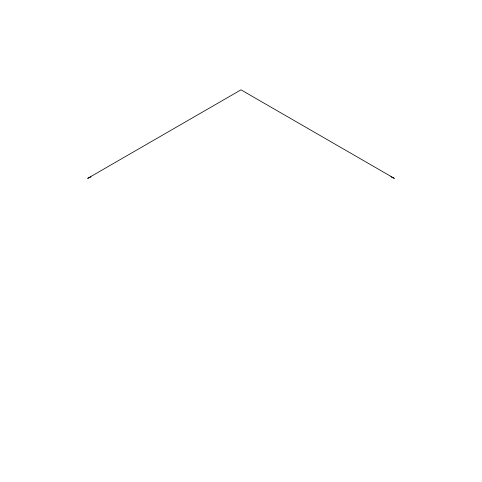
<?xml version="1.0" encoding="UTF-8"?>
<svg xmlns="http://www.w3.org/2000/svg" width="482" height="482" viewBox="0 0 482 482"><rect width="100%" height="100%" fill="white"/><g stroke="black" fill="none" stroke-linecap="round" stroke-linejoin="round"><path stroke-width="0.72" d="M91.032 176.882L87.628 178.388L241 89.839L394.372 178.388L390.968 176.882"/></g></svg>
